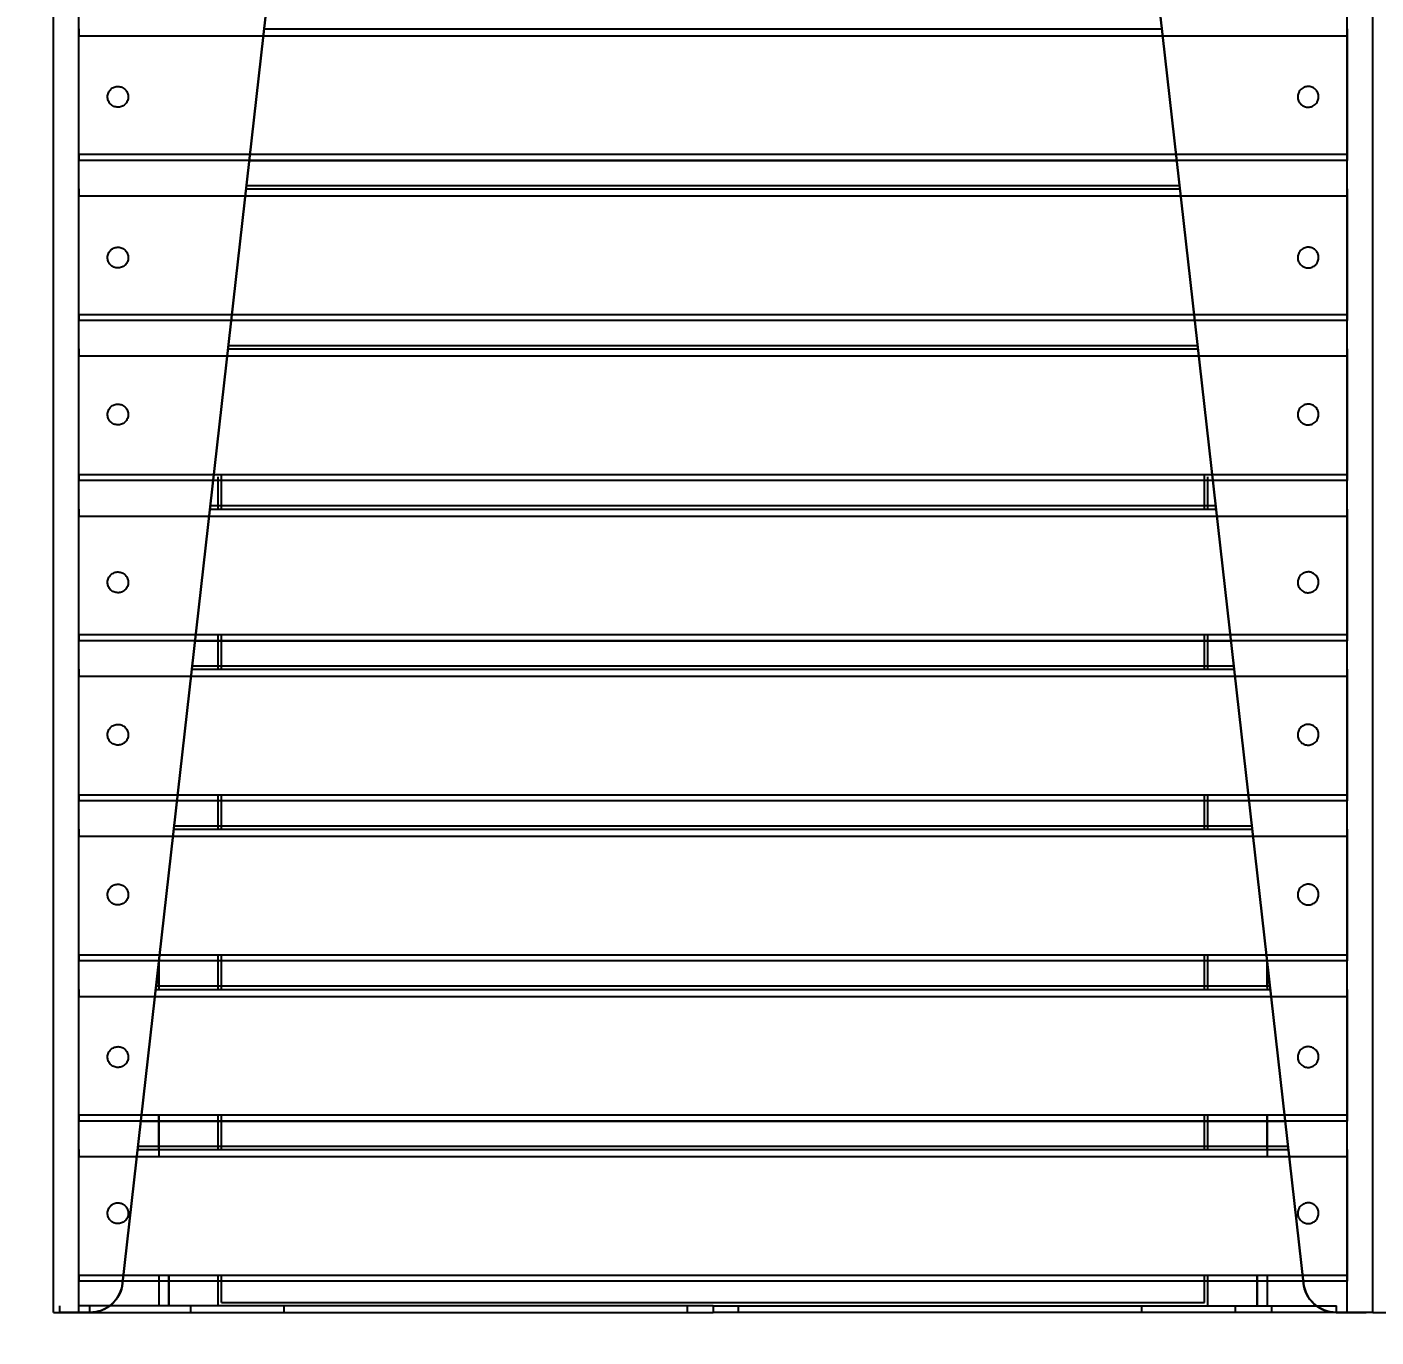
# Model space of a CAD drawing. Header units: millimetres. Extents: x 10366 to 28454, y 24552 to 29702.
# Drawn here: x 16771.8 to 17180.8, y 27502.4 to 27899.4 of the extents above; entities that cross this region are included whole.
import ezdxf

# ---------------------------------------------------------------- set-up
doc = ezdxf.new("R2010")
doc.units = ezdxf.units.MM
doc.header["$LTSCALE"] = 3
doc.layers.add('DomyÅ›lny', color=7, linetype='Continuous')
doc.styles.get("Standard").update_dxf_attribs({"font": 'arial.ttf'})
doc.dimstyles.new('MATEUSZ', dxfattribs={"dimtxt": 35, "dimasz": 16, "dimexe": 0.18, "dimexo": 0.0625, "dimgap": 0.09, "dimtad": 0, "dimdec": 0, "dimdsep": 46, "dimtxsty": 'Standard', "dimblk": 'DOT', "dimcen": 0.09, "dimse1": 1, "dimse2": 1, "dimadec": 0, "dimazin": 0, "dimtfac": 1, "dimtdec": 0, "dimtofl": 0, "dimtmove": 0, "dimatfit": 3, "dimfxl": 1, "dimtolj": 1, "dimtzin": 0, "dimlwd": 9, "dimlwe": 9, "dimarcsym": 0})

# ---------------------------------------------------------------- blocks, each defined once
blk = doc.blocks.new('_Dot')
at = {"color": 0, "linetype": 'ByBlock', "lineweight": -2}
blk.add_line((-0.5, 0), (-1, 0), dxfattribs=at)
at = {"color": 0, "linetype": 'ByBlock', "const_width": 0.5}
blk.add_lwpolyline([(-0.25, 0, 1), (0.25, 0, 1)], format="xyb", close=True, dxfattribs=at)
blk = doc.blocks.new('*D52')
at = {"color": 0, "lineweight": 9, "transparency": 16777216}
for p, q in [((16795.83, 27254.8), (17529.19, 27254.8)), ((18363.83, 27254.8), (17630.48, 27254.8))]:
    blk.add_line(p, q, dxfattribs=at)
at = {"layer": 'Defpoints', "color": 0, "transparency": 16777216}
for p in [(16779.83, 27509.83), (18379.83, 27509.83), (18379.83, 27254.8)]:
    blk.add_point(p, dxfattribs=at)
at = {"color": 0, "lineweight": 9, "transparency": 16777216, "xscale": 16, "yscale": 16, "zscale": 16, "rotation": 180}
blk.add_blockref('_Dot', (16779.83, 27254.8), dxfattribs=at)
at = {"color": 0, "lineweight": 9, "transparency": 16777216, "xscale": 16, "yscale": 16, "zscale": 16}
blk.add_blockref('_Dot', (18379.83, 27254.8), dxfattribs=at)
at = {"color": 0, "transparency": 16777216, "insert": (17579.83, 27254.8), "char_height": 35, "attachment_point": 5}
blk.add_mtext('\\A1;1600', dxfattribs=at)

msp = doc.modelspace()

# ---------------------------------------------------------------- linework, layer by layer
at = {"layer": 'DomyÅ›lny'}
for p, q in [((16779.83, 27509.83), (16779.83, 28283.59)), ((16779.83, 27509.83), (16779.83, 28219.94)), ((16787.59, 27509.83), (16787.59, 28218.62)), ((17172.07, 27509.83), (17172.07, 28218.62)), ((17179.83, 27509.83), (17179.83, 28219.94)), ((17179.83, 27509.83), (17179.83, 28219.94)), ((16800.84, 27518.71), (16873.55, 28163.24)), ((16873.51, 28162.9), (16800.84, 27518.71)), ((17158.83, 27518.71), (17086.12, 28163.24)), ((17086.16, 28162.9), (17158.83, 27518.71)), ((16843.72, 27898.85), (17115.95, 27898.85)), ((16787.59, 27860.8), (16787.59, 27896.72)), ((16787.59, 27896.72), (17172.07, 27896.72)), ((17172.07, 27896.72), (17172.07, 27860.8)), ((16787.59, 27860.8), (17172.07, 27860.8)), ((17172.07, 27858.93), (16787.59, 27858.93)), ((16839.22, 27858.93), (17120.45, 27858.93)), ((16838.25, 27850.33), (17121.42, 27850.33)), ((16838.36, 27851.37), (17121.3, 27851.37)), ((16838.36, 27851.36), (17121.3, 27851.36)), ((16787.59, 27812.28), (16787.59, 27848.2)), ((16787.59, 27848.2), (17172.07, 27848.2)), ((17172.07, 27848.2), (17172.07, 27812.28)), ((16787.59, 27812.28), (17172.07, 27812.28)), ((17172.07, 27810.41), (16787.59, 27810.41)), ((16832.77, 27801.81), (17126.9, 27801.81)), ((16832.89, 27802.85), (17126.78, 27802.85)), ((16832.89, 27802.84), (17126.78, 27802.84)), ((16787.59, 27763.76), (16787.59, 27799.68)), ((16787.59, 27799.68), (17172.07, 27799.68)), ((17172.07, 27799.68), (17172.07, 27763.76)), ((16787.59, 27763.76), (17172.07, 27763.76)), ((16829.83, 27753.29), (16829.83, 27763)), ((16830.83, 27753.29), (16830.83, 27763.76)), ((17128.83, 27753.29), (17128.83, 27763.76)), ((17129.83, 27753.29), (17129.83, 27763)), ((17172.07, 27761.89), (16787.59, 27761.89)), ((16787.59, 27715.24), (16787.59, 27751.16)), ((16787.59, 27751.16), (17172.07, 27751.16)), ((16827.3, 27753.29), (17132.37, 27753.29)), ((16827.42, 27754.33), (17132.25, 27754.33)), ((16827.42, 27754.32), (17132.25, 27754.32)), ((17172.07, 27751.16), (17172.07, 27715.24)), ((16787.59, 27715.24), (17172.07, 27715.24)), ((16829.83, 27704.77), (16829.83, 27715.24)), ((16830.83, 27704.77), (16830.83, 27715.24)), ((17128.83, 27704.77), (17128.83, 27715.24)), ((17129.83, 27704.77), (17129.83, 27715.24)), ((17172.07, 27713.37), (16787.59, 27713.37)), ((16822.8, 27713.37), (17136.87, 27713.37)), ((16821.94, 27705.81), (17137.73, 27705.81)), ((16821.94, 27705.8), (17137.73, 27705.8)), ((16787.59, 27666.72), (16787.59, 27702.64)), ((16787.59, 27702.64), (17172.07, 27702.64)), ((16821.83, 27704.77), (17137.84, 27704.77)), ((17172.07, 27702.64), (17172.07, 27666.72)), ((16787.59, 27666.72), (17172.07, 27666.72)), ((17172.07, 27664.85), (16787.59, 27664.85)), ((16829.83, 27656.25), (16829.83, 27666.72)), ((16830.83, 27656.25), (16830.83, 27666.72)), ((17128.83, 27656.25), (17128.83, 27666.72)), ((17129.83, 27656.25), (17129.83, 27666.72)), ((16816.47, 27657.29), (17143.2, 27657.29)), ((16816.47, 27657.28), (17143.2, 27657.28)), ((16787.59, 27618.2), (16787.59, 27654.12)), ((16787.59, 27654.12), (17172.07, 27654.12)), ((16816.35, 27656.25), (17143.32, 27656.25)), ((17172.07, 27654.12), (17172.07, 27618.2)), ((16787.59, 27618.2), (17172.07, 27618.2)), ((17172.07, 27616.33), (16787.59, 27616.33)), ((16811.83, 27616.2), (16811.83, 27607.61)), ((16811.83, 27608.43), (16811.83, 27616.2)), ((16829.83, 27607.73), (16829.83, 27618.2)), ((16830.83, 27607.73), (16830.83, 27618.2)), ((17128.83, 27607.73), (17128.83, 27618.2)), ((17129.83, 27607.73), (17129.83, 27618.2)), ((17147.83, 27616.22), (17147.83, 27607.61)), ((17147.83, 27608.43), (17147.83, 27616.22)), ((16810.88, 27607.73), (17148.79, 27607.73)), ((16811, 27608.77), (17148.67, 27608.77)), ((16811, 27608.76), (17148.67, 27608.76)), ((16787.59, 27569.68), (16787.59, 27605.6)), ((16787.59, 27605.6), (17172.07, 27605.6)), ((17172.07, 27605.6), (17172.07, 27569.68)), ((16787.59, 27569.68), (17172.07, 27569.68)), ((17172.07, 27567.81), (16787.59, 27567.81)), ((16806.38, 27567.81), (17153.29, 27567.81)), ((16811.83, 27569.68), (16811.83, 27557.08)), ((16811.83, 27559.21), (16811.83, 27569.68)), ((16829.83, 27559.21), (16829.83, 27569.68)), ((16830.83, 27559.21), (16830.83, 27569.68)), ((17128.83, 27559.21), (17128.83, 27569.68)), ((17129.83, 27559.21), (17129.83, 27569.68)), ((17147.83, 27569.68), (17147.83, 27557.08)), ((17147.83, 27559.21), (17147.83, 27569.68)), ((16805.4, 27559.21), (17154.26, 27559.21)), ((16805.52, 27560.25), (17154.15, 27560.25)), ((16805.52, 27560.24), (17154.15, 27560.24)), ((16787.59, 27521.16), (16787.59, 27557.08)), ((16787.59, 27557.08), (17172.07, 27557.08)), ((17172.07, 27557.08), (17172.07, 27521.16)), ((16787.59, 27521.16), (17172.07, 27521.16)), ((17172.07, 27519.29), (16787.59, 27519.29)), ((16811.83, 27521.16), (16811.83, 27511.84)), ((16811.83, 27521.16), (16811.83, 27511.84)), ((16814.83, 27511.83), (16814.83, 27521.16)), ((16814.83, 27521.16), (16814.83, 27511.83)), ((16829.83, 27511.83), (16829.83, 27521.16)), ((16830.83, 27512.83), (16830.83, 27521.16)), ((17128.83, 27512.83), (17128.83, 27521.16)), ((17129.83, 27511.83), (17129.83, 27521.16)), ((17144.83, 27521.16), (17144.83, 27511.83)), ((17144.83, 27511.83), (17144.83, 27521.16)), ((17147.83, 27521.16), (17147.83, 27511.84)), ((17147.83, 27521.16), (17147.83, 27511.84)), ((16781.83, 27509.83), (16781.83, 27511.83)), ((16781.83, 27509.83), (16790.81, 27509.83)), ((16790.81, 27511.83), (16787.59, 27511.83)), ((16787.59, 27509.83), (16790.9, 27509.83)), ((16790.9, 27509.83), (16787.59, 27509.83)), ((16979.83, 27511.83), (16790.81, 27511.83)), ((16790.81, 27511.83), (16790.81, 27509.83)), ((16790.81, 27509.83), (16979.83, 27509.83)), ((16821.46, 27511.83), (16821.46, 27509.83)), ((16830.83, 27512.83), (17128.83, 27512.83)), ((16849.83, 27509.83), (16849.83, 27511.83)), ((16972.07, 27509.83), (16972.07, 27511.83)), ((16979.83, 27511.83), (16979.83, 27509.83)), ((16979.83, 27511.83), (17168.86, 27511.83)), ((16979.83, 27511.83), (16979.83, 27509.83)), ((17168.86, 27509.83), (16979.83, 27509.83)), ((16987.59, 27509.83), (16987.59, 27511.83)), ((17109.83, 27509.83), (17109.83, 27511.83)), ((17138.21, 27509.83), (17138.21, 27511.83)), ((17149.21, 27509.83), (17149.21, 27511.83)), ((17172.07, 27509.83), (17168.77, 27509.83)), ((17168.77, 27509.83), (17172.07, 27509.83)), ((17168.86, 27509.83), (17168.86, 27511.83)), ((17168.86, 27509.83), (17177.83, 27509.83))]:
    msp.add_line(p, q, dxfattribs=at)
for points in [[(16787.59, 27898.85, 0), (16787.59, 27898.82, 0), (16787.59, 27898.72, 0), (16787.59, 27898.29, 0), (16787.59, 27896.72, 0)], [(17172.07, 27898.85, 0), (17172.07, 27898.82, 0), (17172.07, 27898.72, 0), (17172.07, 27898.29, 0), (17172.07, 27896.72, 0)], [(16787.59, 27860.8, 0), (16787.59, 27859.41, 0), (16787.59, 27859.03, 0), (16787.59, 27858.94, 0), (16787.59, 27858.93, 0), (16787.59, 27858.93, 0), (16787.59, 27858.93, 0), (16787.59, 27858.93, 0), (16787.59, 27858.93, 0), (16787.59, 27858.93, 0), (16787.59, 27858.93, 0), (16787.59, 27858.93, 0), (16787.59, 27858.93, 0), (16787.59, 27858.93, 0), (16787.59, 27858.93, 0), (16787.59, 27858.93, 0), (16787.59, 27858.93, 0), (16787.59, 27858.93, 0), (16787.59, 27858.93, 0), (16787.59, 27858.93, 0), (16787.59, 27858.93, 0), (16787.59, 27858.93, 0), (16787.59, 27858.93, 0)], [(17172.07, 27860.8, 0), (17172.07, 27859.41, 0), (17172.07, 27859.03, 0), (17172.07, 27858.94, 0), (17172.07, 27858.93, 0), (17172.07, 27858.93, 0), (17172.07, 27858.93, 0), (17172.07, 27858.93, 0), (17172.07, 27858.93, 0), (17172.07, 27858.93, 0), (17172.07, 27858.93, 0), (17172.07, 27858.93, 0), (17172.07, 27858.93, 0), (17172.07, 27858.93, 0), (17172.07, 27858.93, 0), (17172.07, 27858.93, 0), (17172.07, 27858.93, 0), (17172.07, 27858.93, 0), (17172.07, 27858.93, 0), (17172.07, 27858.93, 0), (17172.07, 27858.93, 0), (17172.07, 27858.93, 0), (17172.07, 27858.93, 0)], [(16787.59, 27850.33, 0), (16787.59, 27850.3, 0), (16787.59, 27850.2, 0), (16787.59, 27849.77, 0), (16787.59, 27848.2, 0)], [(17172.07, 27850.33, 0), (17172.07, 27850.3, 0), (17172.07, 27850.2, 0), (17172.07, 27849.77, 0), (17172.07, 27848.2, 0)], [(16787.59, 27812.28, 0), (16787.59, 27810.89, 0), (16787.59, 27810.51, 0), (16787.59, 27810.42, 0), (16787.59, 27810.41, 0), (16787.59, 27810.41, 0), (16787.59, 27810.41, 0), (16787.59, 27810.41, 0), (16787.59, 27810.41, 0), (16787.59, 27810.41, 0), (16787.59, 27810.41, 0), (16787.59, 27810.41, 0), (16787.59, 27810.41, 0), (16787.59, 27810.41, 0), (16787.59, 27810.41, 0), (16787.59, 27810.41, 0), (16787.59, 27810.41, 0), (16787.59, 27810.41, 0), (16787.59, 27810.41, 0), (16787.59, 27810.41, 0), (16787.59, 27810.41, 0), (16787.59, 27810.41, 0), (16787.59, 27810.41, 0)], [(17172.07, 27812.28, 0), (17172.07, 27810.89, 0), (17172.07, 27810.51, 0), (17172.07, 27810.42, 0), (17172.07, 27810.41, 0), (17172.07, 27810.41, 0), (17172.07, 27810.41, 0), (17172.07, 27810.41, 0), (17172.07, 27810.41, 0), (17172.07, 27810.41, 0), (17172.07, 27810.41, 0), (17172.07, 27810.41, 0), (17172.07, 27810.41, 0), (17172.07, 27810.41, 0), (17172.07, 27810.41, 0), (17172.07, 27810.41, 0), (17172.07, 27810.41, 0), (17172.07, 27810.41, 0), (17172.07, 27810.41, 0), (17172.07, 27810.41, 0), (17172.07, 27810.41, 0), (17172.07, 27810.41, 0), (17172.07, 27810.41, 0)], [(16787.59, 27801.81, 0), (16787.59, 27801.78, 0), (16787.59, 27801.68, 0), (16787.59, 27801.25, 0), (16787.59, 27799.68, 0)], [(17172.07, 27801.81, 0), (17172.07, 27801.78, 0), (17172.07, 27801.68, 0), (17172.07, 27801.25, 0), (17172.07, 27799.68, 0)], [(16787.59, 27763.76, 0), (16787.59, 27762.37, 0), (16787.59, 27761.99, 0), (16787.59, 27761.9, 0), (16787.59, 27761.89, 0), (16787.59, 27761.89, 0), (16787.59, 27761.89, 0), (16787.59, 27761.89, 0), (16787.59, 27761.89, 0), (16787.59, 27761.89, 0), (16787.59, 27761.89, 0), (16787.59, 27761.89, 0), (16787.59, 27761.89, 0), (16787.59, 27761.89, 0), (16787.59, 27761.89, 0), (16787.59, 27761.89, 0), (16787.59, 27761.89, 0), (16787.59, 27761.89, 0), (16787.59, 27761.89, 0), (16787.59, 27761.89, 0), (16787.59, 27761.89, 0), (16787.59, 27761.89, 0), (16787.59, 27761.89, 0)], [(17172.07, 27763.76, 0), (17172.07, 27762.37, 0), (17172.07, 27761.99, 0), (17172.07, 27761.9, 0), (17172.07, 27761.89, 0), (17172.07, 27761.89, 0), (17172.07, 27761.89, 0), (17172.07, 27761.89, 0), (17172.07, 27761.89, 0), (17172.07, 27761.89, 0), (17172.07, 27761.89, 0), (17172.07, 27761.89, 0), (17172.07, 27761.89, 0), (17172.07, 27761.89, 0), (17172.07, 27761.89, 0), (17172.07, 27761.89, 0), (17172.07, 27761.89, 0), (17172.07, 27761.89, 0), (17172.07, 27761.89, 0), (17172.07, 27761.89, 0), (17172.07, 27761.89, 0), (17172.07, 27761.89, 0), (17172.07, 27761.89, 0)], [(16787.59, 27753.29, 0), (16787.59, 27753.26, 0), (16787.59, 27753.16, 0), (16787.59, 27752.73, 0), (16787.59, 27751.16, 0)], [(17172.07, 27753.29, 0), (17172.07, 27753.26, 0), (17172.07, 27753.16, 0), (17172.07, 27752.73, 0), (17172.07, 27751.16, 0)], [(16787.59, 27715.24, 0), (16787.59, 27713.85, 0), (16787.59, 27713.47, 0), (16787.59, 27713.38, 0), (16787.59, 27713.37, 0), (16787.59, 27713.37, 0), (16787.59, 27713.37, 0), (16787.59, 27713.37, 0), (16787.59, 27713.37, 0), (16787.59, 27713.37, 0), (16787.59, 27713.37, 0), (16787.59, 27713.37, 0), (16787.59, 27713.37, 0), (16787.59, 27713.37, 0), (16787.59, 27713.37, 0), (16787.59, 27713.37, 0), (16787.59, 27713.37, 0), (16787.59, 27713.37, 0), (16787.59, 27713.37, 0), (16787.59, 27713.37, 0), (16787.59, 27713.37, 0), (16787.59, 27713.37, 0), (16787.59, 27713.37, 0)], [(17172.07, 27715.24, 0), (17172.07, 27713.85, 0), (17172.07, 27713.47, 0), (17172.07, 27713.38, 0), (17172.07, 27713.37, 0), (17172.07, 27713.37, 0), (17172.07, 27713.37, 0), (17172.07, 27713.37, 0), (17172.07, 27713.37, 0), (17172.07, 27713.37, 0), (17172.07, 27713.37, 0), (17172.07, 27713.37, 0), (17172.07, 27713.37, 0), (17172.07, 27713.37, 0), (17172.07, 27713.37, 0), (17172.07, 27713.37, 0), (17172.07, 27713.37, 0), (17172.07, 27713.37, 0), (17172.07, 27713.37, 0), (17172.07, 27713.37, 0), (17172.07, 27713.37, 0), (17172.07, 27713.37, 0), (17172.07, 27713.37, 0)], [(16787.59, 27704.77, 0), (16787.59, 27704.74, 0), (16787.59, 27704.64, 0), (16787.59, 27704.21, 0), (16787.59, 27702.64, 0)], [(17172.07, 27704.77, 0), (17172.07, 27704.74, 0), (17172.07, 27704.64, 0), (17172.07, 27704.21, 0), (17172.07, 27702.64, 0)], [(16787.59, 27666.72, 0), (16787.59, 27665.33, 0), (16787.59, 27664.95, 0), (16787.59, 27664.86, 0), (16787.59, 27664.85, 0), (16787.59, 27664.85, 0), (16787.59, 27664.85, 0), (16787.59, 27664.85, 0), (16787.59, 27664.85, 0), (16787.59, 27664.85, 0), (16787.59, 27664.85, 0), (16787.59, 27664.85, 0), (16787.59, 27664.85, 0), (16787.59, 27664.85, 0), (16787.59, 27664.85, 0), (16787.59, 27664.85, 0), (16787.59, 27664.85, 0), (16787.59, 27664.85, 0), (16787.59, 27664.85, 0), (16787.59, 27664.85, 0), (16787.59, 27664.85, 0), (16787.59, 27664.85, 0), (16787.59, 27664.85, 0)], [(17172.07, 27666.72, 0), (17172.07, 27665.33, 0), (17172.07, 27664.95, 0), (17172.07, 27664.86, 0), (17172.07, 27664.85, 0), (17172.07, 27664.85, 0), (17172.07, 27664.85, 0), (17172.07, 27664.85, 0), (17172.07, 27664.85, 0), (17172.07, 27664.85, 0), (17172.07, 27664.85, 0), (17172.07, 27664.85, 0), (17172.07, 27664.85, 0), (17172.07, 27664.85, 0), (17172.07, 27664.85, 0), (17172.07, 27664.85, 0), (17172.07, 27664.85, 0), (17172.07, 27664.85, 0), (17172.07, 27664.85, 0), (17172.07, 27664.85, 0), (17172.07, 27664.85, 0), (17172.07, 27664.85, 0), (17172.07, 27664.85, 0)], [(16787.59, 27656.25, 0), (16787.59, 27656.22, 0), (16787.59, 27656.12, 0), (16787.59, 27655.69, 0), (16787.59, 27654.12, 0)], [(17172.07, 27656.25, 0), (17172.07, 27656.22, 0), (17172.07, 27656.12, 0), (17172.07, 27655.69, 0), (17172.07, 27654.12, 0)], [(16787.59, 27618.2, 0), (16787.59, 27616.81, 0), (16787.59, 27616.43, 0), (16787.59, 27616.34, 0), (16787.59, 27616.33, 0), (16787.59, 27616.33, 0), (16787.59, 27616.33, 0), (16787.59, 27616.33, 0), (16787.59, 27616.33, 0), (16787.59, 27616.33, 0), (16787.59, 27616.33, 0), (16787.59, 27616.33, 0), (16787.59, 27616.33, 0), (16787.59, 27616.33, 0), (16787.59, 27616.33, 0), (16787.59, 27616.33, 0), (16787.59, 27616.33, 0), (16787.59, 27616.33, 0), (16787.59, 27616.33, 0), (16787.59, 27616.33, 0), (16787.59, 27616.33, 0), (16787.59, 27616.33, 0), (16787.59, 27616.33, 0)], [(17172.07, 27618.2, 0), (17172.07, 27616.81, 0), (17172.07, 27616.43, 0), (17172.07, 27616.34, 0), (17172.07, 27616.33, 0), (17172.07, 27616.33, 0), (17172.07, 27616.33, 0), (17172.07, 27616.33, 0), (17172.07, 27616.33, 0), (17172.07, 27616.33, 0), (17172.07, 27616.33, 0), (17172.07, 27616.33, 0), (17172.07, 27616.33, 0), (17172.07, 27616.33, 0), (17172.07, 27616.33, 0), (17172.07, 27616.33, 0), (17172.07, 27616.33, 0), (17172.07, 27616.33, 0), (17172.07, 27616.33, 0), (17172.07, 27616.33, 0), (17172.07, 27616.33, 0), (17172.07, 27616.33, 0), (17172.07, 27616.33, 0)], [(16787.59, 27607.73, 0), (16787.59, 27607.7, 0), (16787.59, 27607.6, 0), (16787.59, 27607.17, 0), (16787.59, 27605.6, 0)], [(17172.07, 27607.73, 0), (17172.07, 27607.7, 0), (17172.07, 27607.6, 0), (17172.07, 27607.17, 0), (17172.07, 27605.6, 0)], [(16787.59, 27569.68, 0), (16787.59, 27568.29, 0), (16787.59, 27567.91, 0), (16787.59, 27567.82, 0), (16787.59, 27567.81, 0), (16787.59, 27567.81, 0), (16787.59, 27567.81, 0), (16787.59, 27567.81, 0), (16787.59, 27567.81, 0), (16787.59, 27567.81, 0), (16787.59, 27567.81, 0), (16787.59, 27567.81, 0), (16787.59, 27567.81, 0), (16787.59, 27567.81, 0), (16787.59, 27567.81, 0), (16787.59, 27567.81, 0), (16787.59, 27567.81, 0), (16787.59, 27567.81, 0), (16787.59, 27567.81, 0), (16787.59, 27567.81, 0), (16787.59, 27567.81, 0), (16787.59, 27567.81, 0), (16787.59, 27567.81, 0)], [(17172.07, 27569.68, 0), (17172.07, 27568.29, 0), (17172.07, 27567.91, 0), (17172.07, 27567.82, 0), (17172.07, 27567.81, 0), (17172.07, 27567.81, 0), (17172.07, 27567.81, 0), (17172.07, 27567.81, 0), (17172.07, 27567.81, 0), (17172.07, 27567.81, 0), (17172.07, 27567.81, 0), (17172.07, 27567.81, 0), (17172.07, 27567.81, 0), (17172.07, 27567.81, 0), (17172.07, 27567.81, 0), (17172.07, 27567.81, 0), (17172.07, 27567.81, 0), (17172.07, 27567.81, 0), (17172.07, 27567.81, 0), (17172.07, 27567.81, 0), (17172.07, 27567.81, 0), (17172.07, 27567.81, 0), (17172.07, 27567.81, 0)], [(16787.59, 27559.21, 0), (16787.59, 27559.18, 0), (16787.59, 27559.08, 0), (16787.59, 27558.65, 0), (16787.59, 27557.08, 0)], [(17172.07, 27559.21, 0), (17172.07, 27559.18, 0), (17172.07, 27559.08, 0), (17172.07, 27558.65, 0), (17172.07, 27557.08, 0)], [(16787.59, 27521.16, 0), (16787.59, 27519.77, 0), (16787.59, 27519.39, 0), (16787.59, 27519.3, 0), (16787.59, 27519.29, 0), (16787.59, 27519.29, 0), (16787.59, 27519.29, 0), (16787.59, 27519.29, 0), (16787.59, 27519.29, 0), (16787.59, 27519.29, 0), (16787.59, 27519.29, 0), (16787.59, 27519.29, 0), (16787.59, 27519.29, 0), (16787.59, 27519.29, 0), (16787.59, 27519.29, 0), (16787.59, 27519.29, 0), (16787.59, 27519.29, 0), (16787.59, 27519.29, 0), (16787.59, 27519.29, 0), (16787.59, 27519.29, 0), (16787.59, 27519.29, 0), (16787.59, 27519.29, 0), (16787.59, 27519.29, 0)], [(16800.84, 27518.71, 0), (16800.69, 27517.78, 0), (16800.45, 27516.88, 0), (16800.14, 27516, 0), (16799.75, 27515.17, 0), (16799.28, 27514.37, 0), (16798.74, 27513.62, 0), (16798.14, 27512.93, 0), (16797.48, 27512.3, 0), (16796.77, 27511.74, 0), (16796.02, 27511.24, 0), (16795.23, 27510.81, 0), (16794.4, 27510.46, 0), (16793.55, 27510.19, 0), (16792.67, 27509.99, 0), (16791.8, 27509.87, 0), (16790.9, 27509.83, 0)], [(16790.9, 27509.83, 0), (16791.84, 27509.87, 0), (16792.76, 27510, 0), (16793.67, 27510.22, 0), (16794.55, 27510.52, 0), (16795.39, 27510.9, 0), (16796.19, 27511.35, 0), (16796.95, 27511.87, 0), (16797.65, 27512.45, 0), (16798.29, 27513.09, 0), (16798.87, 27513.79, 0), (16799.38, 27514.53, 0), (16799.82, 27515.31, 0), (16800.19, 27516.12, 0), (16800.48, 27516.97, 0), (16800.69, 27517.82, 0), (16800.84, 27518.71, 0)], [(17158.83, 27518.71, 0), (17158.98, 27517.78, 0), (17159.21, 27516.88, 0), (17159.53, 27516, 0), (17159.92, 27515.17, 0), (17160.39, 27514.37, 0), (17160.93, 27513.62, 0), (17161.53, 27512.93, 0), (17162.19, 27512.3, 0), (17162.9, 27511.74, 0), (17163.65, 27511.24, 0), (17164.44, 27510.81, 0), (17165.27, 27510.46, 0), (17166.12, 27510.19, 0), (17166.99, 27509.99, 0), (17167.87, 27509.87, 0), (17168.77, 27509.83, 0)], [(17168.77, 27509.83, 0), (17167.83, 27509.87, 0), (17166.91, 27510, 0), (17166, 27510.22, 0), (17165.12, 27510.52, 0), (17164.28, 27510.9, 0), (17163.48, 27511.35, 0), (17162.72, 27511.87, 0), (17162.02, 27512.45, 0), (17161.38, 27513.09, 0), (17160.8, 27513.79, 0), (17160.29, 27514.53, 0), (17159.85, 27515.31, 0), (17159.48, 27516.12, 0), (17159.19, 27516.97, 0), (17158.97, 27517.82, 0), (17158.83, 27518.71, 0)], [(17172.07, 27521.16, 0), (17172.07, 27519.77, 0), (17172.07, 27519.39, 0), (17172.07, 27519.3, 0), (17172.07, 27519.29, 0), (17172.07, 27519.29, 0), (17172.07, 27519.29, 0), (17172.07, 27519.29, 0), (17172.07, 27519.29, 0), (17172.07, 27519.29, 0), (17172.07, 27519.29, 0), (17172.07, 27519.29, 0), (17172.07, 27519.29, 0), (17172.07, 27519.29, 0), (17172.07, 27519.29, 0), (17172.07, 27519.29, 0), (17172.07, 27519.29, 0), (17172.07, 27519.29, 0), (17172.07, 27519.29, 0), (17172.07, 27519.29, 0), (17172.07, 27519.29, 0), (17172.07, 27519.29, 0), (17172.07, 27519.29, 0)], [(16779.83, 27509.83, 0), (16779.83, 27509.83, 0), (16779.83, 27509.83, 0), (16779.83, 27509.83, 0), (16779.83, 27509.83, 0), (16779.83, 27509.83, 0), (16779.83, 27509.83, 0), (16779.83, 27509.83, 0), (16779.83, 27509.83, 0), (16779.83, 27509.83, 0), (16779.84, 27509.83, 0), (16779.85, 27509.83, 0), (16779.9, 27509.83, 0), (16780.09, 27509.83, 0), (16782.06, 27509.83, 0), (16787.59, 27509.83, 0)], [(16787.59, 27509.83, 0), (16781.83, 27509.83, 0)], [(17172.07, 27509.83, 0), (17177.83, 27509.83, 0)], [(17179.83, 27509.83, 0), (17179.83, 27509.83, 0), (17179.83, 27509.83, 0), (17179.83, 27509.83, 0), (17179.83, 27509.83, 0), (17179.83, 27509.83, 0), (17179.83, 27509.83, 0), (17179.83, 27509.83, 0), (17179.83, 27509.83, 0), (17179.83, 27509.83, 0), (17179.83, 27509.83, 0), (17179.82, 27509.83, 0), (17179.69, 27509.83, 0), (17179.04, 27509.83, 0), (17172.07, 27509.83, 0)], [(17179.83, 27509.83, 0), (17179.83, 27509.83, 0), (17179.83, 27509.83, 0), (17179.83, 27509.83, 0), (17179.83, 27509.83, 0), (17179.83, 27509.83, 0), (17179.83, 27509.83, 0), (17179.83, 27509.83, 0), (17179.83, 27509.83, 0), (17179.83, 27509.83, 0), (17179.84, 27509.83, 0), (17179.85, 27509.83, 0), (17179.9, 27509.83, 0), (17180.09, 27509.83, 0), (17182.06, 27509.83, 0), (17187.59, 27509.83, 0)]]:
    msp.add_polyline3d(points, dxfattribs=at)
for points in [[(16796.3, 27877.67, 0), (16796.26, 27877.95, 0), (16796.25, 27878.24, 0), (16796.27, 27878.54, 0), (16796.32, 27878.85, 0), (16796.4, 27879.15, 0), (16796.51, 27879.45, 0), (16796.66, 27879.74, 0), (16796.83, 27880.02, 0), (16797.03, 27880.27, 0), (16797.26, 27880.5, 0), (16797.5, 27880.71, 0), (16797.76, 27880.89, 0), (16798.04, 27881.03, 0), (16798.31, 27881.15, 0), (16798.59, 27881.24, 0), (16798.87, 27881.3, 0), (16799.15, 27881.34, 0), (16799.44, 27881.34, 0), (16799.74, 27881.33, 0), (16800.05, 27881.28, 0), (16800.35, 27881.2, 0), (16800.65, 27881.09, 0), (16800.94, 27880.94, 0), (16801.22, 27880.77, 0), (16801.48, 27880.57, 0), (16801.71, 27880.34, 0), (16801.91, 27880.1, 0), (16802.09, 27879.84, 0), (16802.24, 27879.56, 0), (16802.36, 27879.29, 0), (16802.45, 27879.01, 0), (16802.51, 27878.73, 0), (16802.54, 27878.45, 0), (16802.55, 27878.16, 0), (16802.53, 27877.86, 0), (16802.48, 27877.55, 0), (16802.4, 27877.25, 0), (16802.29, 27876.95, 0), (16802.15, 27876.66, 0), (16801.97, 27876.39, 0), (16801.77, 27876.13, 0), (16801.54, 27875.9, 0), (16801.3, 27875.69, 0), (16801.04, 27875.52, 0), (16800.77, 27875.37, 0), (16800.49, 27875.25, 0), (16800.21, 27875.16, 0), (16799.93, 27875.1, 0), (16799.65, 27875.07, 0), (16799.36, 27875.06, 0), (16799.06, 27875.08, 0), (16798.75, 27875.13, 0), (16798.45, 27875.21, 0), (16798.15, 27875.32, 0), (16797.86, 27875.46, 0), (16797.58, 27875.64, 0), (16797.33, 27875.84, 0), (16797.09, 27876.06, 0), (16796.89, 27876.31, 0), (16796.71, 27876.57, 0), (16796.56, 27876.84, 0), (16796.44, 27877.12, 0), (16796.36, 27877.4, 0)], [(17163.37, 27877.67, 0), (17163.41, 27877.95, 0), (17163.42, 27878.24, 0), (17163.4, 27878.54, 0), (17163.35, 27878.85, 0), (17163.27, 27879.15, 0), (17163.16, 27879.45, 0), (17163.01, 27879.74, 0), (17162.84, 27880.02, 0), (17162.64, 27880.27, 0), (17162.41, 27880.5, 0), (17162.16, 27880.71, 0), (17161.9, 27880.89, 0), (17161.63, 27881.03, 0), (17161.35, 27881.15, 0), (17161.07, 27881.24, 0), (17160.8, 27881.3, 0), (17160.52, 27881.34, 0), (17160.22, 27881.34, 0), (17159.92, 27881.33, 0), (17159.62, 27881.28, 0), (17159.31, 27881.2, 0), (17159.01, 27881.09, 0), (17158.72, 27880.94, 0), (17158.45, 27880.77, 0), (17158.19, 27880.57, 0), (17157.96, 27880.34, 0), (17157.75, 27880.1, 0), (17157.57, 27879.84, 0), (17157.43, 27879.56, 0), (17157.31, 27879.29, 0), (17157.22, 27879.01, 0), (17157.16, 27878.73, 0), (17157.13, 27878.45, 0), (17157.12, 27878.16, 0), (17157.13, 27877.86, 0), (17157.18, 27877.55, 0), (17157.26, 27877.25, 0), (17157.38, 27876.95, 0), (17157.52, 27876.66, 0), (17157.69, 27876.39, 0), (17157.9, 27876.13, 0), (17158.12, 27875.9, 0), (17158.37, 27875.69, 0), (17158.63, 27875.52, 0), (17158.9, 27875.37, 0), (17159.18, 27875.25, 0), (17159.46, 27875.16, 0), (17159.73, 27875.1, 0), (17160.02, 27875.07, 0), (17160.31, 27875.06, 0), (17160.61, 27875.08, 0), (17160.91, 27875.13, 0), (17161.22, 27875.21, 0), (17161.52, 27875.32, 0), (17161.81, 27875.46, 0), (17162.09, 27875.64, 0), (17162.34, 27875.84, 0), (17162.57, 27876.06, 0), (17162.78, 27876.31, 0), (17162.96, 27876.57, 0), (17163.1, 27876.84, 0), (17163.22, 27877.12, 0), (17163.31, 27877.4, 0)], [(16796.3, 27828.96, 0), (16796.26, 27829.24, 0), (16796.25, 27829.53, 0), (16796.27, 27829.83, 0), (16796.32, 27830.14, 0), (16796.4, 27830.44, 0), (16796.51, 27830.74, 0), (16796.66, 27831.03, 0), (16796.83, 27831.3, 0), (16797.03, 27831.56, 0), (16797.26, 27831.79, 0), (16797.5, 27832, 0), (16797.76, 27832.17, 0), (16798.04, 27832.32, 0), (16798.31, 27832.44, 0), (16798.59, 27832.53, 0), (16798.87, 27832.59, 0), (16799.15, 27832.62, 0), (16799.44, 27832.63, 0), (16799.74, 27832.61, 0), (16800.05, 27832.56, 0), (16800.35, 27832.48, 0), (16800.65, 27832.37, 0), (16800.94, 27832.23, 0), (16801.22, 27832.05, 0), (16801.48, 27831.85, 0), (16801.71, 27831.63, 0), (16801.91, 27831.38, 0), (16802.09, 27831.12, 0), (16802.24, 27830.85, 0), (16802.36, 27830.57, 0), (16802.45, 27830.29, 0), (16802.51, 27830.02, 0), (16802.54, 27829.74, 0), (16802.55, 27829.45, 0), (16802.53, 27829.15, 0), (16802.48, 27828.84, 0), (16802.4, 27828.54, 0), (16802.29, 27828.24, 0), (16802.15, 27827.95, 0), (16801.97, 27827.67, 0), (16801.77, 27827.42, 0), (16801.54, 27827.18, 0), (16801.3, 27826.98, 0), (16801.04, 27826.8, 0), (16800.77, 27826.66, 0), (16800.49, 27826.54, 0), (16800.21, 27826.45, 0), (16799.93, 27826.39, 0), (16799.65, 27826.35, 0), (16799.36, 27826.34, 0), (16799.06, 27826.36, 0), (16798.75, 27826.41, 0), (16798.45, 27826.49, 0), (16798.15, 27826.6, 0), (16797.86, 27826.75, 0), (16797.58, 27826.92, 0), (16797.33, 27827.12, 0), (16797.09, 27827.35, 0), (16796.89, 27827.59, 0), (16796.71, 27827.85, 0), (16796.56, 27828.13, 0), (16796.44, 27828.4, 0), (16796.36, 27828.68, 0)], [(17163.37, 27828.96, 0), (17163.41, 27829.24, 0), (17163.42, 27829.53, 0), (17163.4, 27829.83, 0), (17163.35, 27830.14, 0), (17163.27, 27830.44, 0), (17163.16, 27830.74, 0), (17163.01, 27831.03, 0), (17162.84, 27831.3, 0), (17162.64, 27831.56, 0), (17162.41, 27831.79, 0), (17162.16, 27832, 0), (17161.9, 27832.17, 0), (17161.63, 27832.32, 0), (17161.35, 27832.44, 0), (17161.07, 27832.53, 0), (17160.8, 27832.59, 0), (17160.52, 27832.62, 0), (17160.22, 27832.63, 0), (17159.92, 27832.61, 0), (17159.62, 27832.56, 0), (17159.31, 27832.48, 0), (17159.01, 27832.37, 0), (17158.72, 27832.23, 0), (17158.45, 27832.05, 0), (17158.19, 27831.85, 0), (17157.96, 27831.63, 0), (17157.75, 27831.38, 0), (17157.57, 27831.12, 0), (17157.43, 27830.85, 0), (17157.31, 27830.57, 0), (17157.22, 27830.29, 0), (17157.16, 27830.02, 0), (17157.13, 27829.74, 0), (17157.12, 27829.45, 0), (17157.13, 27829.15, 0), (17157.18, 27828.84, 0), (17157.26, 27828.54, 0), (17157.38, 27828.24, 0), (17157.52, 27827.95, 0), (17157.69, 27827.67, 0), (17157.9, 27827.42, 0), (17158.12, 27827.18, 0), (17158.37, 27826.98, 0), (17158.63, 27826.8, 0), (17158.9, 27826.66, 0), (17159.18, 27826.54, 0), (17159.46, 27826.45, 0), (17159.73, 27826.39, 0), (17160.02, 27826.35, 0), (17160.31, 27826.34, 0), (17160.61, 27826.36, 0), (17160.91, 27826.41, 0), (17161.22, 27826.49, 0), (17161.52, 27826.6, 0), (17161.81, 27826.75, 0), (17162.09, 27826.92, 0), (17162.34, 27827.12, 0), (17162.57, 27827.35, 0), (17162.78, 27827.59, 0), (17162.96, 27827.85, 0), (17163.1, 27828.13, 0), (17163.22, 27828.4, 0), (17163.31, 27828.68, 0)], [(16796.3, 27781.41, 0), (16796.26, 27781.69, 0), (16796.25, 27781.98, 0), (16796.27, 27782.28, 0), (16796.32, 27782.58, 0), (16796.4, 27782.89, 0), (16796.51, 27783.19, 0), (16796.66, 27783.48, 0), (16796.83, 27783.75, 0), (16797.03, 27784.01, 0), (16797.26, 27784.24, 0), (16797.5, 27784.45, 0), (16797.76, 27784.62, 0), (16798.04, 27784.77, 0), (16798.31, 27784.89, 0), (16798.59, 27784.97, 0), (16798.87, 27785.03, 0), (16799.15, 27785.07, 0), (16799.44, 27785.08, 0), (16799.74, 27785.06, 0), (16800.05, 27785.01, 0), (16800.35, 27784.93, 0), (16800.65, 27784.82, 0), (16800.94, 27784.68, 0), (16801.22, 27784.5, 0), (16801.48, 27784.3, 0), (16801.71, 27784.08, 0), (16801.91, 27783.83, 0), (16802.09, 27783.57, 0), (16802.24, 27783.3, 0), (16802.36, 27783.02, 0), (16802.45, 27782.74, 0), (16802.51, 27782.47, 0), (16802.54, 27782.19, 0), (16802.55, 27781.89, 0), (16802.53, 27781.59, 0), (16802.48, 27781.29, 0), (16802.4, 27780.98, 0), (16802.29, 27780.69, 0), (16802.15, 27780.4, 0), (16801.97, 27780.12, 0), (16801.77, 27779.87, 0), (16801.54, 27779.63, 0), (16801.3, 27779.43, 0), (16801.04, 27779.25, 0), (16800.77, 27779.1, 0), (16800.49, 27778.99, 0), (16800.21, 27778.9, 0), (16799.93, 27778.84, 0), (16799.65, 27778.8, 0), (16799.36, 27778.79, 0), (16799.06, 27778.81, 0), (16798.75, 27778.86, 0), (16798.45, 27778.94, 0), (16798.15, 27779.05, 0), (16797.86, 27779.2, 0), (16797.58, 27779.37, 0), (16797.33, 27779.57, 0), (16797.09, 27779.8, 0), (16796.89, 27780.04, 0), (16796.71, 27780.3, 0), (16796.56, 27780.57, 0), (16796.44, 27780.85, 0), (16796.36, 27781.13, 0)], [(17163.37, 27781.41, 0), (17163.41, 27781.69, 0), (17163.42, 27781.98, 0), (17163.4, 27782.28, 0), (17163.35, 27782.58, 0), (17163.27, 27782.89, 0), (17163.16, 27783.19, 0), (17163.01, 27783.48, 0), (17162.84, 27783.75, 0), (17162.64, 27784.01, 0), (17162.41, 27784.24, 0), (17162.16, 27784.45, 0), (17161.9, 27784.62, 0), (17161.63, 27784.77, 0), (17161.35, 27784.89, 0), (17161.07, 27784.97, 0), (17160.8, 27785.03, 0), (17160.52, 27785.07, 0), (17160.22, 27785.08, 0), (17159.92, 27785.06, 0), (17159.62, 27785.01, 0), (17159.31, 27784.93, 0), (17159.01, 27784.82, 0), (17158.72, 27784.68, 0), (17158.45, 27784.5, 0), (17158.19, 27784.3, 0), (17157.96, 27784.08, 0), (17157.75, 27783.83, 0), (17157.57, 27783.57, 0), (17157.43, 27783.3, 0), (17157.31, 27783.02, 0), (17157.22, 27782.74, 0), (17157.16, 27782.47, 0), (17157.13, 27782.19, 0), (17157.12, 27781.89, 0), (17157.13, 27781.59, 0), (17157.18, 27781.29, 0), (17157.26, 27780.98, 0), (17157.38, 27780.69, 0), (17157.52, 27780.4, 0), (17157.69, 27780.12, 0), (17157.9, 27779.87, 0), (17158.12, 27779.63, 0), (17158.37, 27779.43, 0), (17158.63, 27779.25, 0), (17158.9, 27779.1, 0), (17159.18, 27778.99, 0), (17159.46, 27778.9, 0), (17159.73, 27778.84, 0), (17160.02, 27778.8, 0), (17160.31, 27778.79, 0), (17160.61, 27778.81, 0), (17160.91, 27778.86, 0), (17161.22, 27778.94, 0), (17161.52, 27779.05, 0), (17161.81, 27779.2, 0), (17162.09, 27779.37, 0), (17162.34, 27779.57, 0), (17162.57, 27779.8, 0), (17162.78, 27780.04, 0), (17162.96, 27780.3, 0), (17163.1, 27780.57, 0), (17163.22, 27780.85, 0), (17163.31, 27781.13, 0)], [(16796.3, 27730.54, 0), (16796.26, 27730.82, 0), (16796.25, 27731.11, 0), (16796.27, 27731.41, 0), (16796.32, 27731.72, 0), (16796.4, 27732.02, 0), (16796.51, 27732.32, 0), (16796.66, 27732.61, 0), (16796.83, 27732.89, 0), (16797.03, 27733.14, 0), (16797.26, 27733.37, 0), (16797.5, 27733.58, 0), (16797.76, 27733.76, 0), (16798.04, 27733.9, 0), (16798.31, 27734.02, 0), (16798.59, 27734.11, 0), (16798.87, 27734.17, 0), (16799.15, 27734.21, 0), (16799.44, 27734.21, 0), (16799.74, 27734.2, 0), (16800.05, 27734.15, 0), (16800.35, 27734.07, 0), (16800.65, 27733.96, 0), (16800.94, 27733.81, 0), (16801.22, 27733.64, 0), (16801.48, 27733.44, 0), (16801.71, 27733.21, 0), (16801.91, 27732.97, 0), (16802.09, 27732.71, 0), (16802.24, 27732.43, 0), (16802.36, 27732.16, 0), (16802.45, 27731.88, 0), (16802.51, 27731.6, 0), (16802.54, 27731.32, 0), (16802.55, 27731.03, 0), (16802.53, 27730.73, 0), (16802.48, 27730.42, 0), (16802.4, 27730.12, 0), (16802.29, 27729.82, 0), (16802.15, 27729.53, 0), (16801.97, 27729.26, 0), (16801.77, 27729, 0), (16801.54, 27728.77, 0), (16801.3, 27728.56, 0), (16801.04, 27728.39, 0), (16800.77, 27728.24, 0), (16800.49, 27728.12, 0), (16800.21, 27728.03, 0), (16799.93, 27727.97, 0), (16799.65, 27727.94, 0), (16799.36, 27727.93, 0), (16799.06, 27727.95, 0), (16798.75, 27728, 0), (16798.45, 27728.08, 0), (16798.15, 27728.19, 0), (16797.86, 27728.33, 0), (16797.58, 27728.51, 0), (16797.33, 27728.71, 0), (16797.09, 27728.93, 0), (16796.89, 27729.18, 0), (16796.71, 27729.44, 0), (16796.56, 27729.71, 0), (16796.44, 27729.99, 0), (16796.36, 27730.27, 0)], [(17163.37, 27730.54, 0), (17163.41, 27730.82, 0), (17163.42, 27731.11, 0), (17163.4, 27731.41, 0), (17163.35, 27731.72, 0), (17163.27, 27732.02, 0), (17163.16, 27732.32, 0), (17163.01, 27732.61, 0), (17162.84, 27732.89, 0), (17162.64, 27733.14, 0), (17162.41, 27733.37, 0), (17162.16, 27733.58, 0), (17161.9, 27733.76, 0), (17161.63, 27733.9, 0), (17161.35, 27734.02, 0), (17161.07, 27734.11, 0), (17160.8, 27734.17, 0), (17160.52, 27734.21, 0), (17160.22, 27734.21, 0), (17159.92, 27734.2, 0), (17159.62, 27734.15, 0), (17159.31, 27734.07, 0), (17159.01, 27733.96, 0), (17158.72, 27733.81, 0), (17158.45, 27733.64, 0), (17158.19, 27733.44, 0), (17157.96, 27733.21, 0), (17157.75, 27732.97, 0), (17157.57, 27732.71, 0), (17157.43, 27732.43, 0), (17157.31, 27732.16, 0), (17157.22, 27731.88, 0), (17157.16, 27731.6, 0), (17157.13, 27731.32, 0), (17157.12, 27731.03, 0), (17157.13, 27730.73, 0), (17157.18, 27730.42, 0), (17157.26, 27730.12, 0), (17157.38, 27729.82, 0), (17157.52, 27729.53, 0), (17157.69, 27729.26, 0), (17157.9, 27729, 0), (17158.12, 27728.77, 0), (17158.37, 27728.56, 0), (17158.63, 27728.39, 0), (17158.9, 27728.24, 0), (17159.18, 27728.12, 0), (17159.46, 27728.03, 0), (17159.73, 27727.97, 0), (17160.02, 27727.94, 0), (17160.31, 27727.93, 0), (17160.61, 27727.95, 0), (17160.91, 27728, 0), (17161.22, 27728.08, 0), (17161.52, 27728.19, 0), (17161.81, 27728.33, 0), (17162.09, 27728.51, 0), (17162.34, 27728.71, 0), (17162.57, 27728.93, 0), (17162.78, 27729.18, 0), (17162.96, 27729.44, 0), (17163.1, 27729.71, 0), (17163.22, 27729.99, 0), (17163.31, 27730.27, 0)], [(16796.3, 27684.36, 0), (16796.26, 27684.64, 0), (16796.25, 27684.93, 0), (16796.27, 27685.23, 0), (16796.32, 27685.54, 0), (16796.4, 27685.84, 0), (16796.51, 27686.14, 0), (16796.66, 27686.43, 0), (16796.83, 27686.7, 0), (16797.03, 27686.96, 0), (16797.26, 27687.19, 0), (16797.5, 27687.4, 0), (16797.76, 27687.57, 0), (16798.04, 27687.72, 0), (16798.31, 27687.84, 0), (16798.59, 27687.93, 0), (16798.87, 27687.99, 0), (16799.15, 27688.02, 0), (16799.44, 27688.03, 0), (16799.74, 27688.01, 0), (16800.05, 27687.96, 0), (16800.35, 27687.88, 0), (16800.65, 27687.77, 0), (16800.94, 27687.63, 0), (16801.22, 27687.45, 0), (16801.48, 27687.25, 0), (16801.71, 27687.03, 0), (16801.91, 27686.78, 0), (16802.09, 27686.52, 0), (16802.24, 27686.25, 0), (16802.36, 27685.97, 0), (16802.45, 27685.69, 0), (16802.51, 27685.42, 0), (16802.54, 27685.14, 0), (16802.55, 27684.85, 0), (16802.53, 27684.55, 0), (16802.48, 27684.24, 0), (16802.4, 27683.94, 0), (16802.29, 27683.64, 0), (16802.15, 27683.35, 0), (16801.97, 27683.07, 0), (16801.77, 27682.82, 0), (16801.54, 27682.59, 0), (16801.3, 27682.38, 0), (16801.04, 27682.2, 0), (16800.77, 27682.06, 0), (16800.49, 27681.94, 0), (16800.21, 27681.85, 0), (16799.93, 27681.79, 0), (16799.65, 27681.75, 0), (16799.36, 27681.75, 0), (16799.06, 27681.76, 0), (16798.75, 27681.81, 0), (16798.45, 27681.89, 0), (16798.15, 27682, 0), (16797.86, 27682.15, 0), (16797.58, 27682.32, 0), (16797.33, 27682.52, 0), (16797.09, 27682.75, 0), (16796.89, 27682.99, 0), (16796.71, 27683.25, 0), (16796.56, 27683.53, 0), (16796.44, 27683.8, 0), (16796.36, 27684.08, 0)], [(17163.37, 27684.36, 0), (17163.41, 27684.64, 0), (17163.42, 27684.93, 0), (17163.4, 27685.23, 0), (17163.35, 27685.54, 0), (17163.27, 27685.84, 0), (17163.16, 27686.14, 0), (17163.01, 27686.43, 0), (17162.84, 27686.7, 0), (17162.64, 27686.96, 0), (17162.41, 27687.19, 0), (17162.16, 27687.4, 0), (17161.9, 27687.57, 0), (17161.63, 27687.72, 0), (17161.35, 27687.84, 0), (17161.07, 27687.93, 0), (17160.8, 27687.99, 0), (17160.52, 27688.02, 0), (17160.22, 27688.03, 0), (17159.92, 27688.01, 0), (17159.62, 27687.96, 0), (17159.31, 27687.88, 0), (17159.01, 27687.77, 0), (17158.72, 27687.63, 0), (17158.45, 27687.45, 0), (17158.19, 27687.25, 0), (17157.96, 27687.03, 0), (17157.75, 27686.78, 0), (17157.57, 27686.52, 0), (17157.43, 27686.25, 0), (17157.31, 27685.97, 0), (17157.22, 27685.69, 0), (17157.16, 27685.42, 0), (17157.13, 27685.14, 0), (17157.12, 27684.85, 0), (17157.13, 27684.55, 0), (17157.18, 27684.24, 0), (17157.26, 27683.94, 0), (17157.38, 27683.64, 0), (17157.52, 27683.35, 0), (17157.69, 27683.07, 0), (17157.9, 27682.82, 0), (17158.12, 27682.59, 0), (17158.37, 27682.38, 0), (17158.63, 27682.2, 0), (17158.9, 27682.06, 0), (17159.18, 27681.94, 0), (17159.46, 27681.85, 0), (17159.73, 27681.79, 0), (17160.02, 27681.75, 0), (17160.31, 27681.75, 0), (17160.61, 27681.76, 0), (17160.91, 27681.81, 0), (17161.22, 27681.89, 0), (17161.52, 27682, 0), (17161.81, 27682.15, 0), (17162.09, 27682.32, 0), (17162.34, 27682.52, 0), (17162.57, 27682.75, 0), (17162.78, 27682.99, 0), (17162.96, 27683.25, 0), (17163.1, 27683.53, 0), (17163.22, 27683.8, 0), (17163.31, 27684.08, 0)], [(16796.3, 27635.93, 0), (16796.26, 27636.21, 0), (16796.25, 27636.5, 0), (16796.27, 27636.8, 0), (16796.32, 27637.1, 0), (16796.4, 27637.41, 0), (16796.51, 27637.71, 0), (16796.66, 27638, 0), (16796.83, 27638.27, 0), (16797.03, 27638.53, 0), (16797.26, 27638.76, 0), (16797.5, 27638.96, 0), (16797.76, 27639.14, 0), (16798.04, 27639.29, 0), (16798.31, 27639.41, 0), (16798.59, 27639.49, 0), (16798.87, 27639.55, 0), (16799.15, 27639.59, 0), (16799.44, 27639.6, 0), (16799.74, 27639.58, 0), (16800.05, 27639.53, 0), (16800.35, 27639.45, 0), (16800.65, 27639.34, 0), (16800.94, 27639.2, 0), (16801.22, 27639.02, 0), (16801.48, 27638.82, 0), (16801.71, 27638.6, 0), (16801.91, 27638.35, 0), (16802.09, 27638.09, 0), (16802.24, 27637.82, 0), (16802.36, 27637.54, 0), (16802.45, 27637.26, 0), (16802.51, 27636.99, 0), (16802.54, 27636.71, 0), (16802.55, 27636.41, 0), (16802.53, 27636.11, 0), (16802.48, 27635.81, 0), (16802.4, 27635.5, 0), (16802.29, 27635.2, 0), (16802.15, 27634.91, 0), (16801.97, 27634.64, 0), (16801.77, 27634.38, 0), (16801.54, 27634.15, 0), (16801.3, 27633.95, 0), (16801.04, 27633.77, 0), (16800.77, 27633.62, 0), (16800.49, 27633.51, 0), (16800.21, 27633.42, 0), (16799.93, 27633.36, 0), (16799.65, 27633.32, 0), (16799.36, 27633.31, 0), (16799.06, 27633.33, 0), (16798.75, 27633.38, 0), (16798.45, 27633.46, 0), (16798.15, 27633.57, 0), (16797.86, 27633.72, 0), (16797.58, 27633.89, 0), (16797.33, 27634.09, 0), (16797.09, 27634.32, 0), (16796.89, 27634.56, 0), (16796.71, 27634.82, 0), (16796.56, 27635.09, 0), (16796.44, 27635.37, 0), (16796.36, 27635.65, 0)], [(17163.37, 27635.93, 0), (17163.41, 27636.21, 0), (17163.42, 27636.5, 0), (17163.4, 27636.8, 0), (17163.35, 27637.1, 0), (17163.27, 27637.41, 0), (17163.16, 27637.71, 0), (17163.01, 27638, 0), (17162.84, 27638.27, 0), (17162.64, 27638.53, 0), (17162.41, 27638.76, 0), (17162.16, 27638.96, 0), (17161.9, 27639.14, 0), (17161.63, 27639.29, 0), (17161.35, 27639.41, 0), (17161.07, 27639.49, 0), (17160.8, 27639.55, 0), (17160.52, 27639.59, 0), (17160.22, 27639.6, 0), (17159.92, 27639.58, 0), (17159.62, 27639.53, 0), (17159.31, 27639.45, 0), (17159.01, 27639.34, 0), (17158.72, 27639.2, 0), (17158.45, 27639.02, 0), (17158.19, 27638.82, 0), (17157.96, 27638.6, 0), (17157.75, 27638.35, 0), (17157.57, 27638.09, 0), (17157.43, 27637.82, 0), (17157.31, 27637.54, 0), (17157.22, 27637.26, 0), (17157.16, 27636.99, 0), (17157.13, 27636.71, 0), (17157.12, 27636.41, 0), (17157.13, 27636.11, 0), (17157.18, 27635.81, 0), (17157.26, 27635.5, 0), (17157.38, 27635.2, 0), (17157.52, 27634.91, 0), (17157.69, 27634.64, 0), (17157.9, 27634.38, 0), (17158.12, 27634.15, 0), (17158.37, 27633.95, 0), (17158.63, 27633.77, 0), (17158.9, 27633.62, 0), (17159.18, 27633.51, 0), (17159.46, 27633.42, 0), (17159.73, 27633.36, 0), (17160.02, 27633.32, 0), (17160.31, 27633.31, 0), (17160.61, 27633.33, 0), (17160.91, 27633.38, 0), (17161.22, 27633.46, 0), (17161.52, 27633.57, 0), (17161.81, 27633.72, 0), (17162.09, 27633.89, 0), (17162.34, 27634.09, 0), (17162.57, 27634.32, 0), (17162.78, 27634.56, 0), (17162.96, 27634.82, 0), (17163.1, 27635.09, 0), (17163.22, 27635.37, 0), (17163.31, 27635.65, 0)], [(16796.3, 27586.69, 0), (16796.26, 27586.98, 0), (16796.25, 27587.27, 0), (16796.27, 27587.57, 0), (16796.32, 27587.87, 0), (16796.4, 27588.18, 0), (16796.51, 27588.48, 0), (16796.66, 27588.77, 0), (16796.83, 27589.04, 0), (16797.03, 27589.3, 0), (16797.26, 27589.53, 0), (16797.5, 27589.73, 0), (16797.76, 27589.91, 0), (16798.04, 27590.06, 0), (16798.31, 27590.18, 0), (16798.59, 27590.26, 0), (16798.87, 27590.32, 0), (16799.15, 27590.36, 0), (16799.44, 27590.37, 0), (16799.74, 27590.35, 0), (16800.05, 27590.3, 0), (16800.35, 27590.22, 0), (16800.65, 27590.11, 0), (16800.94, 27589.96, 0), (16801.22, 27589.79, 0), (16801.48, 27589.59, 0), (16801.71, 27589.36, 0), (16801.91, 27589.12, 0), (16802.09, 27588.86, 0), (16802.24, 27588.59, 0), (16802.36, 27588.31, 0), (16802.45, 27588.03, 0), (16802.51, 27587.76, 0), (16802.54, 27587.47, 0), (16802.55, 27587.18, 0), (16802.53, 27586.88, 0), (16802.48, 27586.58, 0), (16802.4, 27586.27, 0), (16802.29, 27585.97, 0), (16802.15, 27585.68, 0), (16801.97, 27585.41, 0), (16801.77, 27585.15, 0), (16801.54, 27584.92, 0), (16801.3, 27584.72, 0), (16801.04, 27584.54, 0), (16800.77, 27584.39, 0), (16800.49, 27584.27, 0), (16800.21, 27584.19, 0), (16799.93, 27584.13, 0), (16799.65, 27584.09, 0), (16799.36, 27584.08, 0), (16799.06, 27584.1, 0), (16798.75, 27584.15, 0), (16798.45, 27584.23, 0), (16798.15, 27584.34, 0), (16797.86, 27584.49, 0), (16797.58, 27584.66, 0), (16797.33, 27584.86, 0), (16797.09, 27585.09, 0), (16796.89, 27585.33, 0), (16796.71, 27585.59, 0), (16796.56, 27585.86, 0), (16796.44, 27586.14, 0), (16796.36, 27586.42, 0)], [(17163.37, 27586.69, 0), (17163.41, 27586.98, 0), (17163.42, 27587.27, 0), (17163.4, 27587.57, 0), (17163.35, 27587.87, 0), (17163.27, 27588.18, 0), (17163.16, 27588.48, 0), (17163.01, 27588.77, 0), (17162.84, 27589.04, 0), (17162.64, 27589.3, 0), (17162.41, 27589.53, 0), (17162.16, 27589.73, 0), (17161.9, 27589.91, 0), (17161.63, 27590.06, 0), (17161.35, 27590.18, 0), (17161.07, 27590.26, 0), (17160.8, 27590.32, 0), (17160.52, 27590.36, 0), (17160.22, 27590.37, 0), (17159.92, 27590.35, 0), (17159.62, 27590.3, 0), (17159.31, 27590.22, 0), (17159.01, 27590.11, 0), (17158.72, 27589.96, 0), (17158.45, 27589.79, 0), (17158.19, 27589.59, 0), (17157.96, 27589.36, 0), (17157.75, 27589.12, 0), (17157.57, 27588.86, 0), (17157.43, 27588.59, 0), (17157.31, 27588.31, 0), (17157.22, 27588.03, 0), (17157.16, 27587.76, 0), (17157.13, 27587.47, 0), (17157.12, 27587.18, 0), (17157.13, 27586.88, 0), (17157.18, 27586.58, 0), (17157.26, 27586.27, 0), (17157.38, 27585.97, 0), (17157.52, 27585.68, 0), (17157.69, 27585.41, 0), (17157.9, 27585.15, 0), (17158.12, 27584.92, 0), (17158.37, 27584.72, 0), (17158.63, 27584.54, 0), (17158.9, 27584.39, 0), (17159.18, 27584.27, 0), (17159.46, 27584.19, 0), (17159.73, 27584.13, 0), (17160.02, 27584.09, 0), (17160.31, 27584.08, 0), (17160.61, 27584.1, 0), (17160.91, 27584.15, 0), (17161.22, 27584.23, 0), (17161.52, 27584.34, 0), (17161.81, 27584.49, 0), (17162.09, 27584.66, 0), (17162.34, 27584.86, 0), (17162.57, 27585.09, 0), (17162.78, 27585.33, 0), (17162.96, 27585.59, 0), (17163.1, 27585.86, 0), (17163.22, 27586.14, 0), (17163.31, 27586.42, 0)], [(16796.3, 27539.36, 0), (16796.26, 27539.64, 0), (16796.25, 27539.94, 0), (16796.27, 27540.24, 0), (16796.32, 27540.54, 0), (16796.4, 27540.85, 0), (16796.51, 27541.15, 0), (16796.66, 27541.43, 0), (16796.83, 27541.71, 0), (16797.03, 27541.96, 0), (16797.26, 27542.2, 0), (16797.5, 27542.4, 0), (16797.76, 27542.58, 0), (16798.04, 27542.73, 0), (16798.31, 27542.84, 0), (16798.59, 27542.93, 0), (16798.87, 27542.99, 0), (16799.15, 27543.03, 0), (16799.44, 27543.04, 0), (16799.74, 27543.02, 0), (16800.05, 27542.97, 0), (16800.35, 27542.89, 0), (16800.65, 27542.78, 0), (16800.94, 27542.63, 0), (16801.22, 27542.46, 0), (16801.48, 27542.26, 0), (16801.71, 27542.03, 0), (16801.91, 27541.79, 0), (16802.09, 27541.53, 0), (16802.24, 27541.26, 0), (16802.36, 27540.98, 0), (16802.45, 27540.7, 0), (16802.51, 27540.42, 0), (16802.54, 27540.14, 0), (16802.55, 27539.85, 0), (16802.53, 27539.55, 0), (16802.48, 27539.25, 0), (16802.4, 27538.94, 0), (16802.29, 27538.64, 0), (16802.15, 27538.35, 0), (16801.97, 27538.08, 0), (16801.77, 27537.82, 0), (16801.54, 27537.59, 0), (16801.3, 27537.39, 0), (16801.04, 27537.21, 0), (16800.77, 27537.06, 0), (16800.49, 27536.94, 0), (16800.21, 27536.86, 0), (16799.93, 27536.8, 0), (16799.65, 27536.76, 0), (16799.36, 27536.75, 0), (16799.06, 27536.77, 0), (16798.75, 27536.82, 0), (16798.45, 27536.9, 0), (16798.15, 27537.01, 0), (16797.86, 27537.15, 0), (16797.58, 27537.33, 0), (16797.33, 27537.53, 0), (16797.09, 27537.75, 0), (16796.89, 27538, 0), (16796.71, 27538.26, 0), (16796.56, 27538.53, 0), (16796.44, 27538.81, 0), (16796.36, 27539.09, 0)], [(17163.37, 27539.36, 0), (17163.41, 27539.64, 0), (17163.42, 27539.94, 0), (17163.4, 27540.24, 0), (17163.35, 27540.54, 0), (17163.27, 27540.85, 0), (17163.16, 27541.15, 0), (17163.01, 27541.43, 0), (17162.84, 27541.71, 0), (17162.64, 27541.96, 0), (17162.41, 27542.2, 0), (17162.16, 27542.4, 0), (17161.9, 27542.58, 0), (17161.63, 27542.73, 0), (17161.35, 27542.84, 0), (17161.07, 27542.93, 0), (17160.8, 27542.99, 0), (17160.52, 27543.03, 0), (17160.22, 27543.04, 0), (17159.92, 27543.02, 0), (17159.62, 27542.97, 0), (17159.31, 27542.89, 0), (17159.01, 27542.78, 0), (17158.72, 27542.63, 0), (17158.45, 27542.46, 0), (17158.19, 27542.26, 0), (17157.96, 27542.03, 0), (17157.75, 27541.79, 0), (17157.57, 27541.53, 0), (17157.43, 27541.26, 0), (17157.31, 27540.98, 0), (17157.22, 27540.7, 0), (17157.16, 27540.42, 0), (17157.13, 27540.14, 0), (17157.12, 27539.85, 0), (17157.13, 27539.55, 0), (17157.18, 27539.25, 0), (17157.26, 27538.94, 0), (17157.38, 27538.64, 0), (17157.52, 27538.35, 0), (17157.69, 27538.08, 0), (17157.9, 27537.82, 0), (17158.12, 27537.59, 0), (17158.37, 27537.39, 0), (17158.63, 27537.21, 0), (17158.9, 27537.06, 0), (17159.18, 27536.94, 0), (17159.46, 27536.86, 0), (17159.73, 27536.8, 0), (17160.02, 27536.76, 0), (17160.31, 27536.75, 0), (17160.61, 27536.77, 0), (17160.91, 27536.82, 0), (17161.22, 27536.9, 0), (17161.52, 27537.01, 0), (17161.81, 27537.15, 0), (17162.09, 27537.33, 0), (17162.34, 27537.53, 0), (17162.57, 27537.75, 0), (17162.78, 27538, 0), (17162.96, 27538.26, 0), (17163.1, 27538.53, 0), (17163.22, 27538.81, 0), (17163.31, 27539.09, 0)]]:
    msp.add_polyline3d(points, close=True, dxfattribs=at)

# ---------------------------------------------------------------- dimensions: what is measured, and where the dimension line sits
dim = msp.add_linear_dim(base=(18379.83, 27254.8), p1=(16779.83, 27509.83), p2=(18379.83, 27509.83), dimstyle='MATEUSZ')
dim.commit()
dim.dimension.update_dxf_attribs({"geometry": '*D52', "text_midpoint": (17579.83, 27254.8)})

doc.saveas('drawing.dxf')
